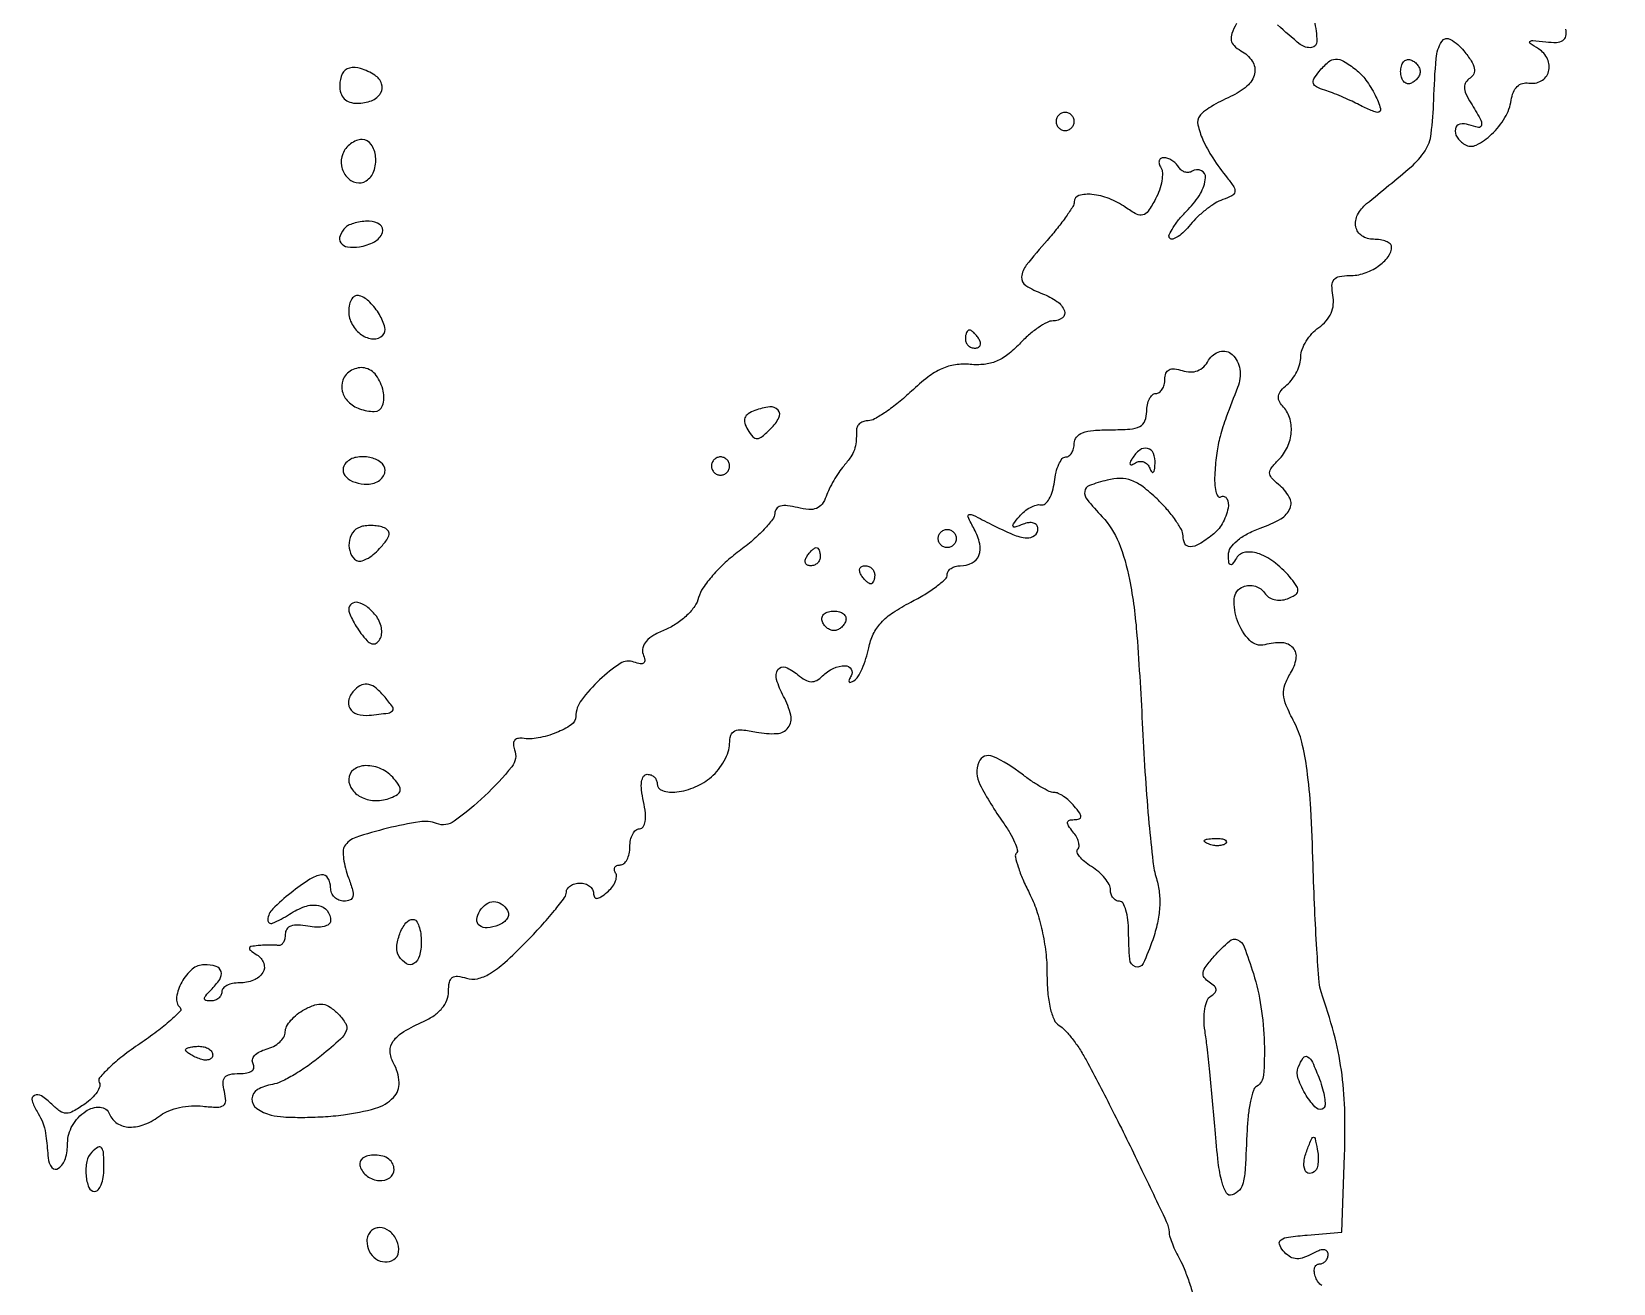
# Model space of a CAD drawing. Extents: x 0 to 4160, y 0 to 3120.
# Drawn here: x 3352 to 3526.5, y 864.9 to 1002.9 of the extents above; entities that cross this region are included whole.
import ezdxf

# ---------------------------------------------------------------- set-up
doc = ezdxf.new("R2010")
doc.units = 0

msp = doc.modelspace()

# ---------------------------------------------------------------- linework, layer by layer
for points in [[(4159.499279, 606.274193, 0.000001), (4159.667734, 974.478125, 0.000057), (4159.806661, 1380.08378, 0.000034), (4159.883999, 1862.25)], [(757.647081, 3119.740147, 0.000002), (520.492565, 3119.487217, 0.4139)], [(1964.75, 0.149832, 0.000016), (2717.930904, 0.232101, 0.000028), (3351.473438, 0.357111)], [(3484.886337, 1003.787619, 0.033788), (3484.387749, 1002.682579, 0.131327), (3484.317062, 1001.941825, 0.163913), (3484.628579, 1001.359134, 0.061251), (3485.386337, 1000.803671, -0.119527), (3486.636058, 999.643792, -0.204238), (3486.889282, 998.266348, -0.16181), (3486.05719, 996.884386, -0.07364), (3484.25, 995.748916, 0.01767), (3483.148958, 995.218007, 0.018965), (3482.114459, 994.622174, 0.018882), (3481.269072, 994.045991, 0.079999), (3480.841774, 993.609831, 0.211994), (3480.644361, 992.624197, 0.049712), (3481.185665, 990.987846, 0.040428), (3482.280617, 988.981743, 0.023828), (3483.886119, 986.770849, -0.025371), (3484.603629, 985.776348, -0.19753), (3484.706251, 985.225618, -0.226491), (3484.387214, 984.80706, -0.033685), (3483.386119, 984.375871, 0.053597), (3482.543018, 983.972292, 0.02605), (3481.560075, 983.291669, 0.025489), (3480.600413, 982.469002, 0.033419), (3479.818393, 981.619962, -0.029045), (3479.131698, 980.861218, -0.04759), (3478.459342, 980.315258, -0.063176), (3477.894872, 980.035081, -0.287539), (3477.553241, 980.113425, -0.309508), (3477.481754, 980.495245, -0.037441), (3477.905954, 981.290394, -0.034009), (3478.617652, 982.260556, -0.021126), (3479.573409, 983.300682, 0.063886), (3480.915561, 985.037903, 0.107654), (3481.484979, 986.78113, 0.324253), (3481.027224, 987.569837, 0.247736), (3480, 987.5, -0.117181), (3479.623007, 987.374953, -0.100558), (3479.206842, 987.422376, -0.092847), (3478.815187, 987.635866, -0.08344), (3478.510081, 987.983688, 0.063334), (3478.195657, 988.37245, 0.051591), (3477.772725, 988.701458, 0.053381), (3477.310914, 988.925326, 0.086394), (3476.881966, 989, 0.133618), (3476.5568, 988.911525, 0.190425), (3476.374575, 988.67824, 0.142615), (3476.373347, 988.323917, 0.068537), (3476.558931, 987.904647, -0.134202), (3476.731442, 987.319652, -0.047021), (3476.666053, 986.437862, -0.042585), (3476.406227, 985.433352, -0.03831), (3475.972968, 984.449491, -0.024405), (3475.172687, 983.115018, -0.181279), (3474.58178, 982.690361, -0.193017), (3473.878616, 982.772918, -0.028206), (3472.632514, 983.544844, 0.060476), (3470.856246, 984.492757, 0.066326), (3468.959254, 984.950841, 0.095164), (3467.524261, 984.828179, 0.33577), (3467, 984.135509, -0.141115), (3466.854758, 983.631133, -0.012849), (3466.123442, 982.530469, -0.015838), (3465.158887, 981.245257, -0.011739), (3464.015973, 979.885509, 0.012819), (3461.718825, 977.140533, 0.146978), (3461.202866, 975.846149, 0.28148), (3461.666783, 974.912882, 0.04939), (3463.5, 974, -0.060643), (3465.102757, 973.156482, -0.149115), (3465.919598, 972.123648, -0.334732), (3465.702345, 971.347461, -0.164424), (3464.674314, 971, 0.120961), (3464.008249, 970.836472, 0.029774), (3463.035152, 970.251801, 0.02874), (3461.969194, 969.427869, 0.025284), (3460.955789, 968.45294, -0.038984), (3459.669054, 967.28115, -0.066987), (3458.417641, 966.553005, -0.071547), (3457.078369, 966.210534, -0.05134), (3455.531475, 966.20294, 0.060245), (3453.893652, 966.165812, 0.07112), (3452.407378, 965.73035, 0.057282), (3450.868803, 964.805044, 0.02462), (3449.041662, 963.25, -0.017172), (3447.62289, 962.005613, -0.021408), (3446.219785, 960.954687, -0.02026), (3444.9926, 960.186098, -0.130489), (3444.291662, 960, 0.075858), (3443.798172, 959.924696, 0.089224), (3443.379426, 959.70625, 0.100733), (3443.099495, 959.381361, 0.1283), (3443, 959, -0.020299), (3442.945407, 957.655865, -0.065034), (3442.757931, 956.780883, -0.067777), (3442.356571, 956.002937, -0.023384), (3441.58074, 955, 0.028346), (3441.043628, 954.291245, 0.017031), (3440.48478, 953.395405, 0.017031), (3439.988177, 952.463554, 0.028333), (3439.642682, 951.643931, -0.073329), (3439.190187, 950.792872, -0.141792), (3438.583352, 950.32769, -0.115321), (3437.729077, 950.204962, -0.039762), (3436.490682, 950.412983, 0.031569), (3435.38338, 950.617669, 0.092863), (3434.613395, 950.567145, 0.162545), (3434.159006, 950.273977, 0.165721), (3433.976362, 949.769052, -0.161895), (3433.743309, 949.10944, -0.024104), (3432.813434, 948.025037, -0.025035), (3431.546589, 946.811996, -0.019212), (3430.05065, 945.614052, 0.027109), (3428.515867, 944.344728, 0.02723), (3427.129848, 942.918596, 0.028288), (3426.064333, 941.546054, 0.089654), (3425.587007, 940.490641, -0.091228), (3425.150035, 939.532432, -0.04812), (3424.298907, 938.534108, -0.045223), (3423.187584, 937.638601, -0.048835), (3421.960574, 936.983669, 0.03208), (3420.648073, 936.338555, 0.07754), (3419.806875, 935.664209, 0.119442), (3419.422609, 934.965014, 0.159116), (3419.459195, 934.24574, -0.050023), (3419.634672, 933.602814, -0.262056), (3419.514857, 933.270565, -0.232515), (3419.151099, 933.175666, -0.041197), (3418.454981, 933.378902, 0.240754), (3416.948375, 933.218435, 0.043459), (3414.661788, 931.42361, 0.044743), (3412.661816, 929.184377, 0.154132), (3412.031601, 927.366631, -0.242157), (3411.53448, 926.463199, -0.051862), (3409.903923, 925.595661, -0.050692), (3407.905545, 925.01229, -0.078759), (3406.114225, 924.96653, 0.094552), (3405.594029, 924.936903, 0.187949), (3405.262462, 924.701694, 0.16658), (3405.153472, 924.278576, 0.072222), (3405.283223, 923.704316, -0.26899), (3404.982732, 921.831985, -0.031944), (3402.005796, 918.627094, -0.032151), (3398.635792, 915.822344, -0.25434), (3396.691732, 915.564799, 0.131043), (3394.826893, 915.762849, 0.021828), (3391.261473, 915.045872, 0.019865), (3387.772243, 914.035655, 0.175695), (3386.535068, 913.056741, 0.136203), (3386.386571, 912.545785, 0.034049), (3386.435652, 911.669924, 0.03225), (3386.632472, 910.638333, 0.027586), (3386.968095, 909.583916, -0.019332), (3387.419354, 908.243165, -0.119178), (3387.454579, 907.521397, -0.248802), (3387.147522, 907.1387, -0.102083), (3386.475249, 907, -0.100751), (3385.912274, 907.114605, -0.098332), (3385.433354, 907.440625, -0.097532), (3385.112532, 907.927505, -0.097351), (3385, 908.5, 0.135812), (3384.708316, 909.554048, 0.298761), (3383.988251, 909.902069, 0.113917), (3382.707865, 909.424096, 0.020597), (3380.634859, 907.92742, 0.027638), (3378.620551, 906.154387, 0.18152), (3378.063999, 904.955522, 0.560755), (3378.595157, 904.572971, 0.045552), (3380.456024, 905.563143, -0.059958), (3382.173743, 906.414757, -0.126077), (3383.646816, 906.547195, -0.192487), (3384.616711, 905.963848, -0.163685), (3385, 904.824406, -0.243544), (3384.808488, 904.454549, -0.097151), (3384.271991, 904.213979, -0.065842), (3383.466006, 904.136087, -0.038452), (3382.5, 904.244751, 0.034745), (3381.391041, 904.377818, 0.097718), (3380.621346, 904.265536, 0.160129), (3380.170978, 903.917994, 0.150112), (3380, 903.361328, -0.053808), (3379.944714, 902.849077, -0.082162), (3379.779687, 902.434676, -0.111483), (3379.535541, 902.180352, -0.187234), (3379.25, 902.118421, 0.031016), (3378.861565, 902.155273, 0.009846), (3378.279687, 902.162772, 0.009787), (3377.629294, 902.145611, 0.010742), (3377, 902.103108, 0.018493), (3376.209768, 902.003086, 0.333448), (3376.043637, 901.829759, 0.273757), (3376.14994, 901.587777, 0.014462), (3376.878115, 901.096491, -0.165725), (3377.625723, 900.16767, -0.231055), (3377.515821, 899.123665, -0.162197), (3376.508835, 898.29226, -0.092408), (3374.940983, 898, 0.049547), (3374.198222, 897.926216, 0.069539), (3373.570164, 897.70625, 0.089706), (3373.147465, 897.381787, 0.186414), (3373, 897, -0.119248), (3372.907722, 896.618586, -0.100665), (3372.6475, 896.29375, -0.092192), (3372.25832, 896.075612, -0.081935), (3371.8, 896, -0.051663), (3371.257401, 896.056215, -0.354955), (3371.1, 896.25, -0.180052), (3371.222304, 896.578624, -0.018208), (3371.8, 897.2, 0.049364), (3372.769365, 898.382316, 0.214191), (3372.915709, 899.255281, 0.265141), (3372.365051, 899.818338, 0.069656), (3371.067388, 900, 0.180653), (3369.746564, 899.506678, 0.086164), (3368.584018, 898.080736, 0.091742), (3368.019029, 896.426479, 0.237189), (3368.404334, 895.262333, -0.409513), (3368.407429, 894.877285, -0.017897), (3367.34256, 893.8536, -0.021664), (3365.850714, 892.630907, -0.012643), (3363.965561, 891.29087, 0.016123), (3362.078544, 889.929648, 0.026075), (3360.576773, 888.640658, 0.023957), (3359.52826, 887.540688, 0.32782), (3359.486651, 887.021599, -0.219632), (3359.54118, 886.573805, -0.070004), (3359.241158, 885.954297, -0.054731), (3358.666437, 885.272152, -0.037591), (3357.883071, 884.630653, -0.023968), (3356.623484, 883.835529, -0.128053), (3355.844605, 883.627963, -0.157281), (3355.148186, 883.848195, -0.041802), (3354.247293, 884.60985, 0.050625), (3353.110405, 885.537195, 0.265354), (3352.335431, 885.587107, 0.369594), (3352.081477, 885.000105, 0.064927), (3352.623434, 883.816531, -0.030763), (3353.140338, 882.864853, -0.050443), (3353.441799, 881.999615, -0.031796), (3353.640934, 880.845704, -0.00583), (3353.847686, 878.690983, 0.150824), (3354.273112, 877.636246, 0.403897), (3355.00368, 877.547937, 0.158948), (3355.749391, 878.619198, 0.073344), (3356, 880.31847, -0.133304), (3356.526099, 882.256707, -0.109258), (3357.990459, 883.835717, -0.165517), (3359.575882, 884.287049, -0.29669), (3360.629683, 883.522647, 0.1619), (3361.472103, 882.49657, 0.135949), (3362.825946, 882.089441, 0.102994), (3364.514929, 882.4027, 0.06523), (3366.260128, 883.399452, -0.072031), (3367.142358, 883.887609, -0.037456), (3368.351581, 884.244115, -0.036289), (3369.67336, 884.429407, -0.045692), (3370.908301, 884.399034, 0.020198), (3372.48593, 884.279664, 0.160772), (3373.178168, 884.481486, 0.257666), (3373.435922, 884.996625, 0.05389), (3373.281542, 886.031385, -0.053549), (3373.136663, 886.997958, -0.187809), (3373.336715, 887.582945, -0.174232), (3373.893309, 887.905331, -0.045029), (3374.942386, 888, 0.041924), (3375.779083, 888.070279, 0.11192), (3376.329471, 888.296845, 0.204468), (3376.544704, 888.644768, 0.177891), (3376.458401, 889.067308, -0.189716), (3376.377158, 889.517356, -0.133697), (3376.608928, 889.982583, -0.092644), (3377.142843, 890.395265, -0.054424), (3377.899384, 890.683939, 0.056538), (3378.702691, 890.994342, 0.063323), (3379.382944, 891.467928, 0.072512), (3379.844015, 892.025001, 0.137511), (3380, 892.581448, -0.124417), (3380.151169, 893.179553, -0.052849), (3380.62177, 893.866365, -0.047842), (3381.306916, 894.52922, -0.045496), (3382.116665, 895.062437, -0.041994), (3383.265033, 895.558088, -0.115853), (3384.136869, 895.639266, -0.118717), (3384.940773, 895.323607, -0.045253), (3385.866665, 894.542264, -0.063324), (3386.661982, 893.502441, -0.23308), (3386.717027, 892.699903, -0.112306), (3386.074382, 891.786613, -0.010734), (3384, 889.994674, -0.01962), (3382.518976, 888.864646, -0.02002), (3380.963634, 887.862221, -0.020256), (3379.547032, 887.103051, -0.07428), (3378.578328, 886.800031, 0.091539), (3376.928999, 886.221332, 0.25852), (3376.317683, 885.212552, 0.256046), (3376.846929, 884.150935, 0.090521), (3378.44709, 883.423924, 0.047393), (3379.801313, 883.217604, 0.014824), (3381.856286, 883.162457, 0.014667), (3384.167034, 883.236765, 0.015706), (3386.417011, 883.446364, 0.038582), (3389.941195, 884.165976, 0.131705), (3391.931014, 885.359955, 0.208738), (3392.55172, 887.024757, 0.114374), (3391.933916, 889.153602, -0.118723), (3391.572378, 890.440562, -0.167186), (3391.914768, 891.572291, -0.103256), (3393.078655, 892.63486, -0.030054), (3395.25, 893.748916, 0.047716), (3396.407375, 894.395271, 0.067838), (3397.276264, 895.188881, 0.078151), (3397.814138, 896.087827, 0.096097), (3398, 897.045949, -0.045619), (3398.092905, 898.062091, -0.1917), (3398.41287, 898.571136, -0.191399), (3398.995511, 898.721532, -0.045461), (3399.993564, 898.502043, 0.135315), (3401.192572, 898.456056, 0.078685), (3402.535227, 899.004365, 0.047685), (3404.203363, 900.246502, 0.014295), (3406.493564, 902.440462, 0.010112), (3408.219931, 904.263951, 0.014295), (3409.676234, 905.960882, 0.010363), (3410.804385, 907.414724, 0.161173), (3411, 908.005807, -0.149009), (3411.115557, 908.384949, -0.098769), (3411.440625, 908.707956, -0.082144), (3411.92653, 908.925762, -0.064458), (3412.5, 909, -0.073201), (3413.073173, 908.915635, -0.087756), (3413.559375, 908.670282, -0.100549), (3413.884403, 908.305595, -0.132654), (3414, 907.877555, 0.119059), (3414.099834, 907.464237, 0.301885), (3414.356876, 907.320316, 0.130141), (3414.799959, 907.474451, 0.024785), (3415.48899, 907.990862, 0.050777), (3416.018024, 908.529284, 0.064546), (3416.379611, 909.124078, 0.078442), (3416.528516, 909.682148, 0.165938), (3416.429973, 910.113307, -0.096707), (3416.30238, 910.451507, -0.174428), (3416.354029, 910.739534, -0.171182), (3416.578731, 910.932242, -0.09272), (3416.940983, 911, 0.182172), (3417.345219, 911.152336, 0.09101), (3417.688914, 911.5875, 0.070927), (3417.92177, 912.234725, 0.050979), (3418, 913, -0.052004), (3418.079806, 913.765225, -0.071896), (3418.31709, 914.4125, -0.091877), (3418.667472, 914.847418, -0.179231), (3419.079455, 915, 0.251119), (3419.480681, 915.215074, 0.112318), (3419.699871, 915.792192, 0.063474), (3419.711604, 916.731117, 0.025486), (3419.5, 918, -0.025486), (3419.288396, 919.268883, -0.063474), (3419.300129, 920.207808, -0.112318), (3419.519319, 920.784926, -0.251119), (3419.920545, 921, -0.091498), (3420.332635, 920.923952, -0.09585), (3420.68291, 920.70625, -0.099503), (3420.917306, 920.381531, -0.107128), (3421, 920, 0.329714), (3421.595233, 919.195478, 0.104594), (3423.174113, 919.05553, 0.07285), (3425.211862, 919.609562, 0.074434), (3426.988569, 920.722241, 0.048205), (3427.758229, 921.521776, 0.040884), (3428.409142, 922.497509, 0.042757), (3428.855417, 923.493847, 0.084112), (3429, 924.347241, -0.072699), (3429.138935, 925.297741, -0.219388), (3429.561256, 925.777109, -0.132375), (3430.37621, 925.903136, -0.021904), (3431.961227, 925.657755, 0.061818), (3434.213963, 925.490936, 0.221475), (3435.458124, 926.147345, 0.225277), (3435.743512, 927.511361, 0.063709), (3434.949775, 929.593846, -0.047634), (3434.177784, 931.439291, -0.22403), (3434.333674, 932.547302, -0.357895), (3435.150108, 932.802412, -0.077202), (3436.518216, 931.984882, 0.041318), (3437.337486, 931.412113, 0.119384), (3437.996451, 931.215538, 0.141915), (3438.602119, 931.35715, 0.068549), (3439.242382, 931.842382, -0.086), (3440.435433, 932.68303, -0.110764), (3441.740154, 932.977, -0.264345), (3442.410343, 932.59693, -0.279888), (3442.404508, 931.845492, 0.030599), (3442.174018, 931.415848, 0.247553), (3442.185726, 931.199763, 0.365302), (3442.351063, 931.142977, 0.046014), (3442.71633, 931.324682, 0.118619), (3443.151124, 931.763242, 0.030869), (3443.615789, 932.648774, 0.029602), (3444.034591, 933.753602, 0.026443), (3444.338471, 934.942354, -0.063403), (3444.847731, 936.458598, -0.073169), (3445.703977, 937.718952, -0.060539), (3447.026578, 938.848983, -0.0286), (3448.967633, 939.983487, 0.017987), (3450.512243, 940.842851, 0.025457), (3451.815492, 941.724137, 0.023638), (3452.782191, 942.526482, 0.210732), (3453, 943.020324, -0.145478), (3453.11105, 943.393919, -0.099288), (3453.423289, 943.71222, -0.083361), (3453.890134, 943.926748, -0.066199), (3454.440983, 944, 0.117181), (3455.734746, 944.30743, 0.187278), (3456.486089, 945.140377, 0.147675), (3456.577427, 946.43493, 0.067253), (3455.978595, 948.039996, -0.010956), (3455.299156, 949.379271, -0.468172), (3455.416032, 949.635363, -0.184473), (3455.851204, 949.592612, -0.00362), (3457.88269, 948.560663, 0.019301), (3460.240004, 947.454761, 0.078066), (3461.775755, 947.072028, 0.196052), (3462.635083, 947.336692, 0.224888), (3463, 948.106989, 0.173013), (3462.867251, 948.479142, 0.151815), (3462.521551, 948.707714, 0.105146), (3461.991732, 948.746644, 0.057622), (3461.358556, 948.584097, -0.012862), (3460.467074, 948.268059, -0.378393), (3460.263024, 948.356387, -0.280399), (3460.290947, 948.614006, -0.0095), (3460.954468, 949.445137, -0.048498), (3461.513353, 949.999296, -0.048814), (3462.167364, 950.434055, -0.05338), (3462.814382, 950.694336, -0.11615), (3463.345912, 950.718029, 0.226721), (3463.810697, 950.841267, 0.08509), (3464.253936, 951.371859, 0.062451), (3464.610898, 952.212812, 0.040553), (3464.816422, 953.25, -0.031666), (3465.005759, 954.303222, -0.046395), (3465.314134, 955.192188, -0.056702), (3465.685494, 955.811837, -0.233512), (3466.066422, 956, 0.15796), (3466.422496, 956.115369, 0.097158), (3466.725762, 956.440625, 0.079068), (3466.930513, 956.926384, 0.060349), (3467, 957.5, -0.176579), (3467.249641, 958.184843, -0.128937), (3467.916667, 958.65625, -0.069535), (3469.111825, 958.923415, -0.020272), (3471, 959, 0.017388), (3473.150836, 959.074821, 0.098846), (3474.25, 959.375, 0.184152), (3474.804216, 959.978414, 0.094959), (3475, 961, -0.048028), (3475.073693, 961.765418, -0.068025), (3475.29375, 962.4125, -0.088204), (3475.618118, 962.848523, -0.191087), (3476, 963, 0.154397), (3476.381384, 963.120645, 0.097848), (3476.70625, 963.46042, 0.08029), (3476.925476, 963.968061, 0.061935), (3477, 964.567388, -0.088171), (3477.118506, 965.234184, -0.191845), (3477.459674, 965.614753, -0.146768), (3478.046928, 965.715195, -0.046352), (3478.925781, 965.523556, 0.070773), (3479.817802, 965.374087, 0.099703), (3480.609831, 965.51334, 0.100228), (3481.283259, 965.947437, 0.072182), (3481.829004, 966.658931, -0.200809), (3483.062427, 967.624614, -0.260435), (3484.432121, 967.287027, -0.172431), (3485.267686, 965.674541, -0.129289), (3485.025317, 963.674063, 0.00626), (3483.77045, 960.392088, 0.022732), (3483.095172, 958.263672, 0.030712), (3482.723216, 956.43216, 0.020209), (3482.511564, 954.29136, 0.023793), (3482.498943, 953.095809, 0.050113), (3482.625722, 952.17732, 0.094487), (3482.85925, 951.662319, 0.396585), (3483.162413, 951.600377, -0.436133), (3483.827398, 951.417088, -0.17496), (3483.96785, 950.366543, -0.072447), (3483.317274, 948.62838, -0.10506), (3482.25, 947.392046, -0.026703), (3480.756259, 946.379062, -0.130273), (3479.783777, 946.095803, -0.284947), (3479.218948, 946.427379, -0.121792), (3479, 947.312909, 0.128015), (3478.823547, 947.990802, 0.026325), (3478.159577, 949.045327, 0.026102), (3477.234231, 950.22113, 0.02197), (3476.138985, 951.366844, 0.027321), (3474.589604, 952.696843, 0.073476), (3473.324054, 953.401482, 0.091464), (3472.081065, 953.626291, 0.060677), (3470.638985, 953.445527, 0.027235), (3468.675686, 952.837429, 0.276531), (3468.162802, 952.198501, 0.20936), (3468.41495, 951.308017, 0.016375), (3470.083512, 949.411106, -0.093039), (3471.90938, 946.553989, -0.048785), (3473.102047, 942.492304, -0.028513), (3473.916436, 936.316365, -0.006851), (3474.540264, 926, 0.00512), (3474.847401, 920.61112, 0.006276), (3475.249009, 915.584375, 0.005294), (3475.683621, 911.374249, 0.04423), (3476.067176, 909.5, -0.045409), (3476.382397, 907.941003, -0.04235), (3476.421633, 906.313272, -0.039213), (3476.180522, 904.589021, -0.029264), (3475.657417, 902.740882, -0.025286), (3474.595542, 900.11966, -0.385152), (3473.766151, 899.768947, -0.296479), (3473.12709, 900.593866, -0.020671), (3473, 903.666667, 0.028402), (3472.927394, 904.943828, 0.044499), (3472.70625, 906.020833, 0.055558), (3472.385211, 906.774987, 0.270668), (3472, 907, -0.125138), (3471.618624, 907.096967, -0.10078), (3471.29375, 907.369964, -0.090277), (3471.07541, 907.778323, -0.077892), (3471, 908.259453, 0.125327), (3470.853454, 908.834923, 0.046511), (3470.383895, 909.533706, 0.042437), (3469.705129, 910.234489, 0.039592), (3468.902621, 910.828741, -0.031299), (3468.141138, 911.37332, -0.054033), (3467.594279, 911.926743, -0.078696), (3467.323921, 912.405123, -0.293718), (3467.393945, 912.727279, 0.187679), (3467.536703, 913.051859, 0.077366), (3467.482547, 913.537265, 0.061615), (3467.251736, 914.101008, 0.045292), (3466.868879, 914.657991, -0.024718), (3466.372353, 915.320307, -0.174558), (3466.275058, 915.704165, -0.311654), (3466.464791, 915.928682, -0.066333), (3467, 916, 0.06312), (3467.567138, 916.071882, 0.342148), (3467.744889, 916.301232, 0.157546), (3467.613598, 916.707566, 0.016921), (3467, 917.5, 0.034743), (3466.452051, 918.074, 0.035974), (3465.83591, 918.559375, 0.038485), (3465.243838, 918.897108, 0.110815), (3464.785285, 919, -0.1104), (3464.258657, 919.117715, -0.019453), (3463.35346, 919.5875, -0.020244), (3462.317432, 920.234305, -0.016984), (3461.272871, 921, 0.061005), (3458.021485, 922.96962, 0.428142), (3456.484184, 922.344416, 0.216448), (3456.609458, 919.882489, 0.034803), (3459.172439, 915.67139, -0.020602), (3459.900639, 914.54799, -0.031483), (3460.427378, 913.513528, -0.032411), (3460.727992, 912.672352, -0.27241), (3460.630902, 912.297568, 0.258868), (3460.51481, 911.891989, 0.02098), (3460.82076, 910.785588, 0.024061), (3461.332446, 909.425569, 0.015946), (3462.042845, 907.916017, -0.037795), (3462.836118, 906.019635, -0.025613), (3463.459753, 903.761183, -0.025024), (3463.864845, 901.375086, -0.029541), (3464, 899.089528, 0.020264), (3464.087059, 896.942274, 0.036986), (3464.357649, 895.21032, 0.046173), (3464.779154, 893.943478, 0.156823), (3465.34905, 893.29969, -0.072117), (3465.975695, 892.793902, -0.021403), (3466.775617, 891.853659, -0.020992), (3467.594423, 890.707111, -0.021221), (3468.311036, 889.5, -0.006334), (3471.230628, 883.90074, -0.004819), (3474.29202, 877.695738, -0.00171), (3477.160719, 871.684752, -0.098106), (3477.458536, 870.5, 0.063436), (3477.550974, 869.984373, 0.017506), (3477.825436, 869.20625, 0.017388), (3478.20118, 868.33908, 0.017381), (3478.636321, 867.5, -0.032584), (3479.121476, 866.490566, -0.013317), (3479.652456, 865.063683, -0.01311), (3480.143354, 863.495633, -0.016345)], [(3494.304103, 864.612949, -0.094924), (3493.922037, 864.975437, -0.064087), (3493.63617, 865.505744, -0.056176), (3493.487529, 866.077899, -0.100463), (3493.515737, 866.561062, -0.147404), (3493.710611, 866.878008, -0.183734), (3494.031385, 867, 0.106039), (3494.400954, 867.079269, 0.099332), (3494.715469, 867.304085, 0.096151), (3494.926301, 867.640011, 0.092453), (3495, 868.035184, 0.173144), (3494.865394, 868.412243, 0.222027), (3494.537278, 868.569954, 0.100242), (3493.963618, 868.460385, 0.025719), (3493.105005, 868.056197, -0.047029), (3492.145833, 867.653593, -0.108709), (3491.371564, 867.586177, -0.121174), (3490.693952, 867.849691, -0.066601), (3490.03607, 868.456538, -0.097162), (3489.638086, 869.186761, -0.336149), (3489.808168, 869.662618, -0.112737), (3490.631806, 869.967414, -0.011938), (3492.681065, 870.185525), (3496.5, 870.5), (3496.810165, 879, 0.016472), (3496.828255, 884.120001, 0.028138), (3496.462563, 888.378262, 0.029236), (3495.63475, 892.453969, 0.019614), (3494.238156, 897, -0.065415), (3494.015382, 898.062697, -0.00306), (3493.758624, 901.73125, -0.005011), (3493.523527, 906.102244, -0.003575), (3493.344374, 911, 0.00655), (3493.080572, 917.201573, 0.019051), (3492.679284, 921.471289, 0.027434), (3492.099311, 924.542212, 0.061136), (3491.254818, 926.7613, -0.020881), (3490.379534, 928.601389, -0.082385), (3490.084982, 929.816379, -0.108058), (3490.237447, 930.884097, -0.050325), (3490.85868, 932.145319, 0.0951), (3491.477237, 933.746662, 0.232383), (3491.139784, 934.930556, 0.201348), (3489.928461, 935.499463, 0.074506), (3488.016215, 935.293989, -0.272981), (3486.353237, 935.767144, -0.101489), (3485.014645, 937.910142, -0.105325), (3484.65471, 940.354942, -0.293162), (3485.637157, 941.691006, -0.084386), (3486.295078, 941.823027, -0.078705), (3486.976678, 941.7357, -0.081571), (3487.576808, 941.447804, -0.10214), (3488, 941, 0.107228), (3488.438318, 940.545443, 0.085894), (3489.06109, 940.268393, 0.079722), (3489.784518, 940.204492, 0.073985), (3490.511699, 940.366116, 0.040915), (3491.365517, 940.776655, 0.214825), (3491.659732, 941.190872, 0.191897), (3491.561142, 941.718269, 0.032195), (3490.944868, 942.566429, 0.049277), (3489.213608, 944.277724, 0.080198), (3487.425272, 945.304203, 0.119326), (3485.907817, 945.49255, 0.226757), (3484.888139, 944.853245, -0.018368), (3484.434086, 944.191749, -0.335841), (3484.203685, 944.12437, -0.291759), (3484.049865, 944.331167, -0.015674), (3484.015313, 945.185272, -0.150654), (3484.247235, 945.962535, -0.069894), (3484.955716, 946.756451, -0.054889), (3486.063735, 947.503116, -0.034096), (3487.5, 948.13616, 0.041882), (3489.791898, 949.189187, 0.166432), (3490.805923, 950.330172, 0.237358), (3490.718927, 951.582079, 0.08586), (3489.527879, 952.976863, -0.035099), (3488.761128, 953.709857, -0.186553), (3488.555758, 954.241133, -0.16987), (3488.752177, 954.802599, -0.028094), (3489.527879, 955.670736, 0.08816), (3490.516682, 957.086908, 0.090704), (3490.94442, 958.743035, 0.096866), (3490.748235, 960.352588, 0.118292), (3489.957618, 961.642382, -0.095726), (3489.588313, 962.188585, -0.155155), (3489.535154, 962.741768, -0.120521), (3489.818201, 963.324832, -0.046596), (3490.457618, 963.964826, 0.060271), (3491.047941, 964.588822, 0.043957), (3491.546925, 965.403746, 0.044601), (3491.887227, 966.274866, 0.070938), (3492, 967.065741, -0.089267), (3492.14365, 967.863943, -0.04913), (3492.580407, 968.75825, -0.046877), (3493.219958, 969.606257, -0.055037), (3493.975853, 970.270534, 0.062318), (3494.780025, 970.998188, 0.074664), (3495.323407, 971.861474, 0.077343), (3495.576744, 972.82015, 0.073689), (3495.533271, 973.827238, -0.047385), (3495.428805, 974.91718, -0.176616), (3495.660532, 975.55443, -0.174077), (3496.25081, 975.898462, -0.045782), (3497.357418, 976, 0.080132), (3498.980229, 976.261758, 0.07103), (3500.513501, 977.024601, 0.079124), (3501.622136, 978.081281, 0.164322), (3502, 979.2, 0.226478), (3501.853735, 979.506349, 0.074992), (3501.4125, 979.765, 0.057076), (3500.765885, 979.941507, 0.038131), (3500, 980, -0.148297), (3498.723498, 980.387115, -0.201044), (3498.065469, 981.380388, -0.166605), (3498.254872, 982.706442, -0.104612), (3499.25, 983.935734, 0.005488), (3504.148938, 988.002049, 0.073216), (3505.690071, 989.756152, 0.114975), (3506.366117, 991.632957, 0.020742), (3506.647239, 995.358259, -0.01229), (3506.916354, 999.959486, -0.117747), (3507.52518, 1001.812712, -0.41083), (3508.509658, 1002.052954, -0.087692), (3509.981568, 1000.774435, -0.025903), (3510.781383, 999.674844, -0.088795), (3511.124041, 998.864255, -0.159784), (3511.066577, 998.255193, -0.151787), (3510.659266, 997.783453, 0.104928), (3510.184015, 997.325945, 0.158415), (3510.025921, 996.778444, 0.101904), (3510.198854, 996.060014, 0.028881), (3510.75, 995.044081, -0.011357), (3511.773428, 993.305753, -0.154444), (3511.919819, 992.594256, -0.436844), (3511.57637, 992.336654, -0.046588), (3510.5, 992.638374, 0.15129), (3509.54441, 992.701634, 0.292576), (3509.033355, 992.171771, 0.202034), (3509.216884, 991.269326, 0.104854), (3510.063013, 990.461056, 0.259449), (3511.347295, 990.402104, 0.075104), (3513.031095, 991.583361, 0.066744), (3514.506708, 993.423803, 0.100569), (3515.194134, 995.354429, -0.061025), (3515.430988, 996.2324, -0.104581), (3515.853644, 996.858484, -0.124191), (3516.435845, 997.192968, -0.109568), (3517.136216, 997.232293, 0.169917), (3518.500416, 997.472709, 0.198183), (3519.310783, 998.498856, 0.17983), (3519.20158, 999.883358, 0.146848), (3518.208467, 1001.001651, -0.011629), (3517.281931, 1001.60375, -0.472705), (3517.263311, 1001.814488, -0.219303), (3517.56163, 1001.921361, -0.005755), (3519, 1001.778098, 0.032849), (3520.199731, 1001.723942, 0.135886), (3520.888567, 1001.930013, 0.206846), (3521.211683, 1002.400232, 0.089681), (3521.22348, 1003.174593, -0.097845)], [(3493.478136, 1004.099545, -0.043665), (3493.77166, 1001.835562, -0.394085), (3493.177181, 1001.14272, -0.198708), (3491.925786, 1001.504518, -0.018418), (3489.433423, 1003.649282, -0.00624)]]:
    msp.add_lwpolyline(points, format="xyb")
for points in [[(3498.061971, 998.718197, -0.070341), (3499.172896, 997.567869, -0.039553), (3500.187281, 995.907624, -0.044611), (3500.776897, 994.4324, -0.502275), (3500.455046, 994, -0.087693), (3500.173354, 994.049788, -0.011477), (3499.604427, 994.272307, -0.013057), (3498.936619, 994.572049, -0.01059), (3498.236431, 994.927002, 0.014536), (3497.436769, 995.324483, 0.008636), (3496.462931, 995.753491, 0.008639), (3495.476286, 996.148033, 0.014724), (3494.637376, 996.438835, -0.036297), (3493.708479, 996.806402, -0.209873), (3493.373278, 997.198206, -0.212554), (3493.437125, 997.706672, -0.037251), (3494.009821, 998.511833, -0.039321), (3495.027474, 999.558537, -0.16908), (3495.820731, 999.880791, -0.150304), (3496.699091, 999.658855, -0.029134)], [(3505.15, 998.5, -0.102038), (3505.069583, 998.110048, -0.070382), (3504.834219, 997.723802, -0.066918), (3504.485911, 997.399741, -0.073624), (3504.075, 997.191667, -0.159683), (3503.666526, 997.189601, -0.143818), (3503.315781, 997.428177, -0.107546), (3503.079656, 997.888977, -0.064908), (3503, 998.5, -0.064908), (3503.079656, 999.111023, -0.107546), (3503.315781, 999.571823, -0.143818), (3503.666526, 999.810399, -0.159683), (3504.075, 999.808333, -0.073624), (3504.485911, 999.600259, -0.066918), (3504.834219, 999.276198, -0.070382), (3505.069583, 998.889952, -0.102038)], [(3386, 997, 0.072026), (3386.12506, 996.136347, 0.121293), (3386.492623, 995.507601, 0.12387), (3387.103605, 995.129729, 0.077002), (3387.940983, 995, 0.092408), (3389.508835, 995.29226, 0.162197), (3390.515821, 996.123665, 0.231055), (3390.625723, 997.16767, 0.165725), (3389.878115, 998.096491, 0.058198), (3388.309363, 998.851082, 0.153085), (3387.075746, 998.885961, 0.211198), (3386.291158, 998.236002, 0.116192)], [(3465, 993, 0.099038), (3465.076342, 992.618362, 0.097945), (3465.29375, 992.29375, 0.097945), (3465.618362, 992.076342, 0.099038), (3466, 992, 0.099038), (3466.381638, 992.076342, 0.097945), (3466.70625, 992.29375, 0.097945), (3466.923658, 992.618362, 0.099038), (3467, 993, 0.099038), (3466.923658, 993.381638, 0.097945), (3466.70625, 993.70625, 0.097945), (3466.381638, 993.923658, 0.099038), (3466, 994, 0.099038), (3465.618362, 993.923658, 0.097945), (3465.29375, 993.70625, 0.097945), (3465.076342, 993.381638, 0.099038)], [(3386.335833, 989.432783, 0.13547), (3386.205455, 988.094379, 0.135754), (3386.780302, 986.879804, 0.160769), (3387.811652, 986.261476, 0.19617), (3388.912868, 986.446149, 0.171234), (3389.770746, 987.511265, 0.109463), (3389.964237, 989.10509, 0.126404), (3389.466648, 990.473671, 0.247527), (3388.468615, 991, 0.092045), (3387.838239, 990.882963, 0.066742), (3387.210414, 990.53963, 0.065113), (3386.680217, 990.031896, 0.077803)], [(3386.666667, 981.333333, 0.096545), (3386.037849, 980.400054, 0.258143), (3386.118975, 979.62911, 0.209388), (3386.866033, 979.173254, 0.070409), (3388.171672, 979.180449, 0.087522), (3389.825577, 979.729812, 0.179445), (3390.713919, 980.741863, 0.341115), (3390.451461, 981.614391, 0.156542), (3389.25, 982, 0.031371), (3388.467349, 981.950847, 0.031789), (3387.700521, 981.804167, 0.033513), (3387.053431, 981.590047, 0.100042)], [(3387, 972.051949, 0.127984), (3387.373081, 970.618287, 0.113338), (3388.409566, 969.471404, 0.136927), (3389.687896, 969.022022, 0.216093), (3390.757758, 969.424425, 0.270181), (3390.986268, 970.291656, 0.066381), (3390.385086, 971.702985, 0.061771), (3389.340064, 973.053257, 0.117288), (3388.178557, 973.773814, 0.184711), (3387.727218, 973.754144, 0.141358), (3387.342885, 973.437123, 0.096511), (3387.085283, 972.840843, 0.053895)], [(3455, 969, 0.105053), (3455.081062, 968.618444, 0.099167), (3455.311086, 968.29375, 0.09642), (3455.654762, 968.076123, 0.093332), (3456.059017, 968, 0.108972), (3456.413961, 968.078288, 0.182303), (3456.6254, 968.29375, 0.161196), (3456.656512, 968.6179, 0.082592), (3456.5, 969, 0.029505), (3456.231006, 969.382774, 0.035638), (3455.933975, 969.70625, 0.038439), (3455.65171, 969.934461, 0.151918), (3455.440983, 970, 0.210953), (3455.272352, 969.92554, 0.081139), (3455.129539, 969.70625, 0.061769), (3455.032345, 969.382849, 0.042167)], [(3386.351259, 964.472982, 0.157023), (3386.283658, 963.242968, 0.133366), (3386.934649, 962.11063, 0.109857), (3388.20055, 961.308078, 0.083843), (3389.819551, 961.015313, 0.327384), (3390.725297, 961.663533, 0.135003), (3390.802647, 963.258107, 0.101102), (3390.021761, 965.000022, 0.192192), (3388.746976, 965.813691, 0.093747), (3388.028841, 965.814689, 0.08134), (3387.320111, 965.557683, 0.081184), (3386.729232, 965.087421, 0.092805)], [(3431.786622, 961.124629, 0.058181), (3431.043894, 960.751018, 0.159875), (3430.683454, 960.297399, 0.165319), (3430.668284, 959.729136, 0.063269), (3431.000459, 958.999761, 0.043339), (3431.574035, 958.229948, 0.227644), (3432.047417, 958.031943, 0.16396), (3432.602194, 958.251296, 0.02093), (3433.559797, 959.131676, 0.075368), (3434.441412, 960.32801, 0.312555), (3434.338641, 961.171531, 0.245607), (3433.426714, 961.516876, 0.057604)], [(3386.693853, 955.36052, 0.200942), (3386.372651, 954.576426, 0.197139), (3386.702754, 953.789289, 0.124017), (3387.690329, 953.200469, 0.072845), (3389.059017, 953, 0.075715), (3389.800591, 953.112945, 0.089148), (3390.429836, 953.440625, 0.100726), (3390.850484, 953.92796, 0.128528), (3391, 954.5, 0.23786), (3390.544411, 955.403499, 0.110313), (3389.310505, 955.950056, 0.096656), (3387.820445, 955.956798, 0.150422)], [(3427, 955, 0.099038), (3427.076342, 954.618362, 0.097945), (3427.29375, 954.29375, 0.097945), (3427.618362, 954.076342, 0.099038), (3428, 954, 0.099038), (3428.381638, 954.076342, 0.097945), (3428.70625, 954.29375, 0.097945), (3428.923658, 954.618362, 0.099038), (3429, 955, 0.099038), (3428.923658, 955.381638, 0.097945), (3428.70625, 955.70625, 0.097945), (3428.381638, 955.923658, 0.099038), (3428, 956, 0.099038), (3427.618362, 955.923658, 0.097945), (3427.29375, 955.70625, 0.097945), (3427.076342, 955.381638, 0.099038)], [(3473.404508, 955.845492, 0.029814), (3473.167316, 955.405017, 0.270968), (3473.187181, 955.196262, 0.349636), (3473.362881, 955.14688, 0.038736), (3473.760081, 955.351722, -0.110583), (3474.206832, 955.506396, -0.119157), (3474.663905, 955.449351, -0.11358), (3475.06066, 955.185107, -0.09373), (3475.335642, 954.756231, 0.04958), (3475.549057, 954.348598, 0.449603), (3475.725065, 954.323011, 0.187944), (3475.862938, 954.576253, 0.020483), (3475.921053, 955.25, 0.104361), (3475.733075, 956.39381, 0.246727), (3475.10066, 956.944185, 0.224565), (3474.233702, 956.759903, 0.09175)], [(3388.25, 948.269359, 0.164007), (3387.42877, 947.631019, 0.120895), (3387.037153, 946.538928, 0.120365), (3387.194822, 945.385809, 0.16183), (3387.866353, 944.582598, 0.197772), (3388.317709, 944.508336, 0.062714), (3388.970781, 944.748725, 0.05152), (3389.703993, 945.23006, 0.037861), (3390.409525, 945.900026, 0.022469), (3391.194284, 946.849636, 0.121201), (3391.455847, 947.460649, 0.242292), (3391.315396, 947.895854, 0.108001), (3390.793172, 948.229137, 0.050778), (3390.206711, 948.379758, 0.033541), (3389.512682, 948.437404, 0.033685), (3388.822848, 948.401826, 0.054241)], [(3454, 947, -0.099038), (3453.923658, 946.618362, -0.097945), (3453.70625, 946.29375, -0.097945), (3453.381638, 946.076342, -0.099038), (3453, 946, -0.099038), (3452.618362, 946.076342, -0.097945), (3452.29375, 946.29375, -0.097945), (3452.076342, 946.618362, -0.099038), (3452, 947, -0.099038), (3452.076342, 947.381638, -0.097945), (3452.29375, 947.70625, -0.097945), (3452.618362, 947.923658, -0.099038), (3453, 948, -0.099038), (3453.381638, 947.923658, -0.097945), (3453.70625, 947.70625, -0.097945), (3453.923658, 947.381638, -0.099038)], [(3439, 945, -0.105053), (3438.918938, 944.618444, -0.099167), (3438.688914, 944.29375, -0.09642), (3438.345238, 944.076123, -0.093332), (3437.940983, 944, -0.108972), (3437.586039, 944.078288, -0.182303), (3437.3746, 944.29375, -0.161196), (3437.343488, 944.6179, -0.082592), (3437.5, 945, -0.029505), (3437.768994, 945.382774, -0.035638), (3438.066025, 945.70625, -0.038439), (3438.34829, 945.934461, -0.151918), (3438.559017, 946, -0.210953), (3438.727648, 945.92554, -0.081139), (3438.870461, 945.70625, -0.061769), (3438.967655, 945.382849, -0.042167)], [(3445, 943, -0.042167), (3444.967655, 942.617151, -0.061769), (3444.870461, 942.29375, -0.081139), (3444.727648, 942.07446, -0.210953), (3444.559017, 942, -0.151918), (3444.34829, 942.065539, -0.038439), (3444.066025, 942.29375, -0.035638), (3443.768994, 942.617226, -0.029505), (3443.5, 943, -0.082592), (3443.343488, 943.3821, -0.161196), (3443.3746, 943.70625, -0.182303), (3443.586039, 943.921712, -0.108972), (3443.940983, 944, -0.093332), (3444.345238, 943.923877, -0.09642), (3444.688914, 943.70625, -0.099167), (3444.918938, 943.381556, -0.105053)], [(3387, 939.19113, 0.096668), (3387.083434, 938.763617, 0.021171), (3387.395786, 938.078595, 0.021289), (3387.831595, 937.304421, 0.019023), (3388.347357, 936.539639, 0.030979), (3389.021003, 935.728913, 0.12938), (3389.554758, 935.395601, 0.224028), (3390.012784, 935.460097, 0.109573), (3390.433447, 935.892314, 0.113248), (3390.625916, 936.457845, 0.069579), (3390.60017, 937.164249, 0.064104), (3390.370515, 937.897824, 0.065416), (3389.963645, 938.543805, 0.056787), (3388.977646, 939.489659, 0.109465), (3387.989381, 939.946619, 0.217663), (3387.30388, 939.797931, 0.236402)], [(3441.808333, 937.925, -0.073624), (3441.600259, 937.514089, -0.066918), (3441.276198, 937.165781, -0.070382), (3440.889952, 936.930417, -0.102038), (3440.5, 936.85, -0.102038), (3440.110048, 936.930417, -0.070382), (3439.723802, 937.165781, -0.066918), (3439.399741, 937.514089, -0.073624), (3439.191667, 937.925, -0.159683), (3439.189601, 938.333474, -0.143818), (3439.428177, 938.684219, -0.107546), (3439.888977, 938.920344, -0.064908), (3440.5, 939, -0.064908), (3441.111023, 938.920344, -0.107546), (3441.571823, 938.684219, -0.143818), (3441.810399, 938.333474, -0.159683)], [(3387.666667, 930.333333, 0.117404), (3387.021098, 929.284298, 0.210232), (3387.116858, 928.295113, 0.192715), (3387.932083, 927.637086, 0.101035), (3389.25, 927.508913, 0.005987), (3391.362027, 927.755892, 0.182323), (3391.823835, 928.001662, 0.348415), (3391.844182, 928.404082, 0.018182), (3391, 929.5, 0.039885), (3390.041159, 930.483995, 0.118966), (3389.213419, 930.916819, 0.163139), (3388.441361, 930.856126, 0.096175)], [(3387, 920.468615, 0.163226), (3387.398537, 919.280325, 0.126391), (3388.473476, 918.424926, 0.106462), (3389.996811, 918.1025, 0.090965), (3391.612624, 918.404844, 0.046359), (3392.390098, 918.789133, 0.213606), (3392.666233, 919.194323, 0.1854), (3392.567245, 919.710897, 0.034203), (3391.990179, 920.511833, 0.110953), (3390.600684, 921.583717, 0.111642), (3388.889399, 921.955095, 0.15311), (3387.543799, 921.520318, 0.243237)], [(3483.729167, 913.395833, -0.126455), (3483.402231, 913.202593, -0.060344), (3482.916927, 913.123424, -0.05415), (3482.359369, 913.160852, -0.051402), (3481.8125, 913.316886, -0.054073), (3481.395823, 913.538436, -0.470617), (3481.37858, 913.720685, -0.168741), (3481.670344, 913.862007, -0.018894), (3482.416667, 913.921053, -0.028489), (3483.112848, 913.910055, -0.077125), (3483.592839, 913.799335, -0.208169), (3483.77538, 913.614691, -0.296942)], [(3404.504365, 905.992937, -0.153283), (3404.614372, 905.560991, -0.123144), (3404.472022, 905.100609, -0.097937), (3404.088046, 904.680239, -0.067341), (3403.520254, 904.369399, -0.067736), (3402.275512, 904.076451, -0.188422), (3401.426445, 904.317483, -0.261672), (3401.136385, 904.985128, -0.113371), (3401.458881, 905.933469, -0.098738), (3402.156314, 906.681493, -0.152164), (3402.98905, 906.958873, -0.155876), (3403.817295, 906.71195, -0.104938)], [(3395, 902.5, -0.064446), (3394.801851, 900.969057, -0.186251), (3394.186366, 900.11725, -0.28724), (3393.371807, 900.103087, -0.119359), (3392.555773, 900.909758, -0.16021), (3392.301207, 901.969005, -0.070271), (3392.622994, 903.393423, -0.073583), (3393.298041, 904.601973, -0.232695), (3394.106989, 905, -0.244294), (3394.449646, 904.821956, -0.06743), (3394.737678, 904.265625, -0.051882), (3394.934911, 903.457587, -0.033947)], [(3486.756521, 899.015749, -0.037937), (3487.59721, 895.370819, -0.030458), (3487.958878, 891.360771, -0.025568), (3487.880936, 887.830707, -0.240487), (3487.118077, 886.572975, 0.178365), (3486.764636, 886.121504, 0.023875), (3486.44475, 884.93549, 0.025156), (3486.194564, 883.436745, 0.018711), (3486.064347, 881.763958, -0.003267), (3485.865176, 877.511677, -0.043373), (3485.646395, 875.959515, -0.13144), (3485.214577, 875.146225, -0.114219), (3484.412853, 874.604932, -0.364444), (3483.794863, 874.818378, -0.071375), (3483.304024, 875.989888, -0.034873), (3482.895774, 878.177036, -0.008616), (3482.539931, 881.811899, 0.002706), (3482.266864, 884.987946, 0.002674), (3481.958427, 888.173401, 0.002624), (3481.658845, 890.959322, 0.010308), (3481.429728, 892.672019, -0.033842), (3481.318101, 893.96766, -0.045923), (3481.404277, 895.138073, -0.054135), (3481.661093, 896.053745, -0.160255), (3482.076079, 896.547019, 0.065157), (3482.53368, 896.919876, 0.222249), (3482.651334, 897.275418, 0.183111), (3482.459511, 897.643849, 0.043774), (3481.896526, 898.06395, -0.097677), (3481.347083, 898.574079, -0.206923), (3481.222953, 899.130057, -0.114965), (3481.5397, 899.844419, -0.022326), (3482.444751, 900.93895, -0.026605), (3484.12594, 902.608872, -0.295255), (3485.017761, 902.747897, -0.201449), (3485.746411, 901.971472, -0.013393)], [(3372, 890.031385, -0.184534), (3371.877514, 889.710807, -0.147206), (3371.559375, 889.516384, -0.100118), (3371.074366, 889.488865, -0.055937), (3370.5, 889.638374, -0.02136), (3369.925442, 889.887494, -0.030395), (3369.440625, 890.160341, -0.030693), (3369.087111, 890.420671, -0.222225), (3369, 890.606989, -0.289661), (3369.096084, 890.758929, -0.046727), (3369.440625, 890.884553, -0.039339), (3369.925176, 890.971531, -0.024748), (3370.5, 891, -0.062722), (3371.073532, 890.92777, -0.08088), (3371.559375, 890.715469, -0.098158), (3371.884506, 890.400789, -0.152681)], [(3494.052729, 887.361312, -0.022963), (3494.39762, 886.311447, -0.031555), (3494.60313, 885.339609, -0.032546), (3494.666499, 884.551529, -0.202857), (3494.517646, 884.184313, -0.411569), (3493.71395, 884.18068, -0.060146), (3492.58756, 885.589971, -0.05206), (3491.705107, 887.416247, -0.180032), (3491.718232, 888.708108, -0.054263), (3492.24564, 889.734085, -0.396753), (3492.73605, 889.850018, -0.158414), (3493.271266, 889.255925, -0.013944)], [(3493.588397, 877.255064, -0.196036), (3492.935423, 876.980347, -0.314698), (3492.456234, 877.307262, -0.128559), (3492.349074, 878.308598, -0.056398), (3492.696917, 879.606872, -0.005261), (3493.19236, 880.8296, -0.286752), (3493.387121, 880.967698, -0.36589), (3493.556938, 880.8404, -0.006855), (3493.808853, 879.671731, -0.034132), (3493.90627, 878.928682, -0.038293), (3493.89587, 878.207674, -0.04166), (3493.789937, 877.605874, -0.132742)], [(3358.666667, 879.333333, 0.148246), (3358.117117, 878.305634, 0.068475), (3358.025382, 876.777653, 0.077107), (3358.338097, 875.446162, 0.305562), (3359, 875, 0.226478), (3359.382936, 875.182831, 0.074992), (3359.70625, 875.734375, 0.057076), (3359.926884, 876.542644, 0.038131), (3360, 877.5, 0.011827), (3359.959636, 879.206136, 0.146405), (3359.746711, 879.811817, 0.394613), (3359.359821, 879.886341, 0.056055)], [(3388.249533, 877.75, 0.158083), (3389.039168, 876.678258, 0.13487), (3390.361025, 876.189563, 0.175333), (3391.515014, 876.49796, 0.245384), (3392, 877.426676, 0.12024), (3391.84677, 878.054646, 0.111791), (3391.41896, 878.561201, 0.09567), (3390.751548, 878.888599, 0.066422), (3389.916667, 879, 0.053387), (3389.110991, 878.91373, 0.107922), (3388.533315, 878.649944, 0.156475), (3388.245859, 878.244726, 0.158297)], [(3389, 869.559017, 0.112255), (3389.260367, 868.41392, 0.127984), (3389.984416, 867.557315, 0.142496), (3390.96967, 867.218305, 0.151617), (3391.956326, 867.473008, 0.229753), (3392.496261, 868.323682, 0.133563), (3392.3096, 869.544967, 0.118429), (3391.496053, 870.608538, 0.172186), (3390.393011, 871, 0.102552), (3389.861453, 870.889816, 0.098705), (3389.409197, 870.576711, 0.097079), (3389.106168, 870.109025, 0.095632)]]:
    msp.add_lwpolyline(points, format="xyb", close=True)

doc.saveas('drawing.dxf')
